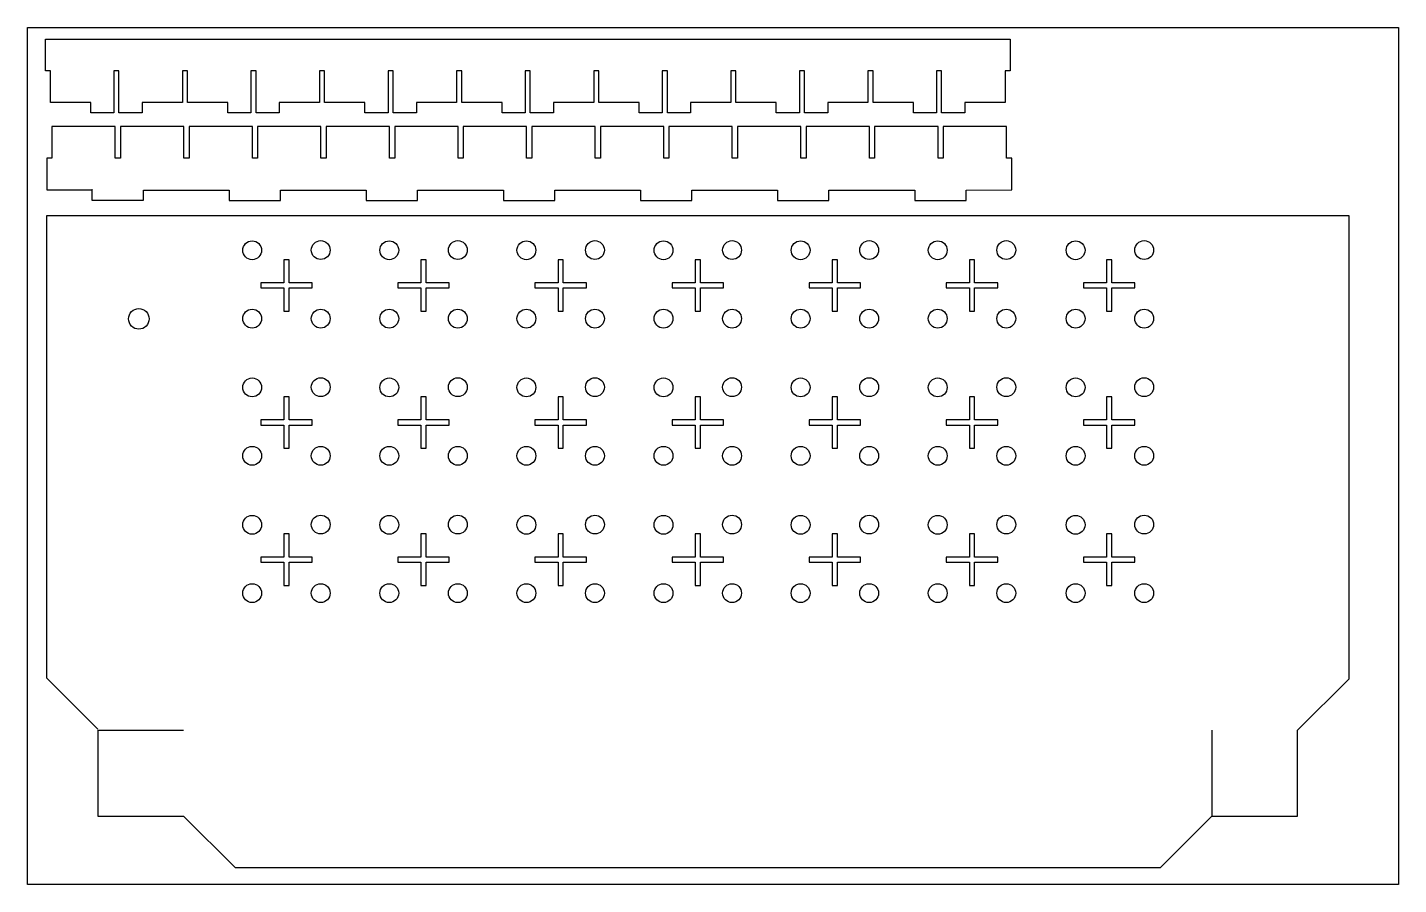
# Model space of a CAD drawing. Header units: millimetres. Extents: x 830 to 1630, y 0 to 500.
import ezdxf

# ---------------------------------------------------------------- set-up
doc = ezdxf.new("R2010")
doc.units = ezdxf.units.MM
doc.layers.get('0').update_dxf_attribs({"color": 1})
doc.layers.add('tmp', color=5, linetype='Continuous')

msp = doc.modelspace()

# ---------------------------------------------------------------- linework, layer by layer
for p, q in [((871.12, 90), (921.12, 90)), ((1521.12, 90), (1521.12, 40))]:
    msp.add_line(p, q)
msp.add_lwpolyline([(840.45, 474.69), (840.45, 493.19), (843.45, 493.19), (880.45, 493.19), (1403.45, 493.19), (1403.45, 474.69), (1400.45, 474.69), (1400.41, 456.19), (1376.91, 456.19), (1376.91, 450.19), (1363.41, 450.19), (1363.41, 474.69), (1360.41, 474.69), (1360.41, 450.19), (1346.91, 450.19), (1346.91, 456.19), (1323.41, 456.19), (1323.41, 474.69), (1320.41, 474.69), (1320.41, 456.19), (1296.91, 456.19), (1296.91, 450.19), (1283.41, 450.19), (1283.41, 474.69), (1280.41, 474.69), (1280.41, 450.19), (1266.91, 450.19), (1266.91, 456.19), (1243.41, 456.19), (1243.41, 474.69), (1240.41, 474.69), (1240.41, 456.19), (1216.91, 456.19), (1216.91, 450.19), (1203.41, 450.19), (1203.41, 474.69), (1200.41, 474.69), (1200.41, 450.19), (1186.91, 450.19), (1186.91, 456.19), (1163.41, 456.19), (1163.41, 474.69), (1160.41, 474.69), (1160.41, 456.19), (1136.91, 456.19), (1136.91, 450.19), (1123.41, 450.19), (1123.41, 474.69), (1120.41, 474.69), (1120.41, 450.19), (1106.91, 450.19), (1106.91, 456.19), (1083.41, 456.19), (1083.41, 474.69), (1080.41, 474.69), (1080.41, 456.19), (1056.91, 456.19), (1056.91, 450.19), (1043.41, 450.19), (1043.41, 474.69), (1040.41, 474.69), (1040.41, 450.19), (1026.91, 450.19), (1026.91, 456.19), (1003.41, 456.19), (1003.41, 474.69), (1000.41, 474.69), (1000.41, 456.19), (976.91, 456.19), (976.91, 450.19), (963.41, 450.19), (963.41, 474.69), (960.41, 474.69), (960.41, 450.19), (946.91, 450.19), (946.91, 456.19), (923.41, 456.19), (923.41, 474.69), (920.41, 474.69), (920.41, 456.19), (896.91, 456.19), (896.91, 450.19), (883.41, 450.19), (883.41, 474.69), (880.41, 474.69), (880.41, 450.19), (866.91, 450.19), (866.91, 456.19), (843.41, 456.19), (843.41, 474.69)], close=True)
at = {"flags": 128}
msp.add_lwpolyline([(1404.28, 405.19), (1404.28, 423.69), (1401.28, 423.69), (1401.28, 442.19), (1364.28, 442.19), (1364.28, 423.69), (1361.28, 423.69), (1361.28, 442.19), (1324.28, 442.19), (1324.28, 423.69), (1321.28, 423.69), (1321.28, 442.19), (1284.28, 442.19), (1284.28, 423.69), (1281.28, 423.69), (1281.28, 442.19), (1244.28, 442.19), (1244.28, 423.69), (1241.28, 423.69), (1241.28, 442.19), (1204.28, 442.19), (1204.28, 423.69), (1201.28, 423.69), (1201.28, 442.19), (1164.28, 442.19), (1164.28, 423.69), (1161.28, 423.69), (1161.28, 442.19), (1124.28, 442.19), (1124.28, 423.69), (1121.28, 423.69), (1121.28, 442.19), (1084.28, 442.19), (1084.28, 423.69), (1081.28, 423.69), (1081.28, 442.19), (1044.28, 442.19), (1044.28, 423.69), (1041.28, 423.69), (1041.28, 442.19), (1004.28, 442.19), (1004.28, 423.69), (1001.28, 423.69), (1001.28, 442.19), (964.28, 442.19), (964.28, 423.69), (961.28, 423.69), (961.28, 442.19), (924.28, 442.19), (924.28, 423.69), (921.28, 423.69), (921.28, 442.19), (884.28, 442.19), (884.28, 423.69), (881.28, 423.69), (881.28, 442.19), (844.28, 442.19), (844.28, 423.69), (841.28, 423.69), (841.28, 405.19), (867.88, 405.19), (867.67, 405.19), (867.67, 399.19), (897.67, 399.19), (897.67, 405.07), (947.67, 405.07), (947.67, 399.07), (977.67, 399.07), (977.67, 405.07), (1027.67, 405.07), (1027.67, 399.07), (1057.67, 399.07), (1057.67, 405.07), (1107.67, 405.07), (1107.67, 399.07), (1137.67, 399.07), (1137.67, 405.07), (1187.67, 405.07), (1187.67, 399.07), (1217.67, 399.07), (1217.67, 405.07), (1267.67, 405.07), (1267.67, 399.07), (1297.67, 399.07), (1297.67, 405.07), (1347.67, 405.07), (1347.67, 399.07), (1377.67, 399.07), (1377.67, 405.07)], close=True, dxfattribs=at)
msp.add_lwpolyline([(871.12, 90), (871.12, 40), (921.12, 40), (951.12, 10), (1491.12, 10), (1521.12, 40), (1571.12, 40), (1571.12, 90), (1601.12, 120), (1601.12, 390), (841.12, 390), (841.12, 120.56), (871.12, 90.56)])
at = {"elevation": 5}
for points in [[(966.12, 348), (979.62, 348), (979.62, 334.5), (982.62, 334.5), (982.62, 348), (996.12, 348), (996.12, 351), (982.62, 351), (982.62, 364.5), (979.62, 364.5), (979.62, 351), (966.12, 351)], [(1046.12, 348), (1059.62, 348), (1059.62, 334.5), (1062.62, 334.5), (1062.62, 348), (1076.12, 348), (1076.12, 351), (1062.62, 351), (1062.62, 364.5), (1059.62, 364.5), (1059.62, 351), (1046.12, 351)], [(1126.12, 348), (1139.62, 348), (1139.62, 334.5), (1142.62, 334.5), (1142.62, 348), (1156.12, 348), (1156.12, 351), (1142.62, 351), (1142.62, 364.5), (1139.62, 364.5), (1139.62, 351), (1126.12, 351)], [(1206.12, 348), (1219.62, 348), (1219.62, 334.5), (1222.62, 334.5), (1222.62, 348), (1236.12, 348), (1236.12, 351), (1222.62, 351), (1222.62, 364.5), (1219.62, 364.5), (1219.62, 351), (1206.12, 351)], [(1286.12, 348), (1299.62, 348), (1299.62, 334.5), (1302.62, 334.5), (1302.62, 348), (1316.12, 348), (1316.12, 351), (1302.62, 351), (1302.62, 364.5), (1299.62, 364.5), (1299.62, 351), (1286.12, 351)], [(1366.12, 348), (1379.62, 348), (1379.62, 334.5), (1382.62, 334.5), (1382.62, 348), (1396.12, 348), (1396.12, 351), (1382.62, 351), (1382.62, 364.5), (1379.62, 364.5), (1379.62, 351), (1366.12, 351)], [(1446.12, 348), (1459.62, 348), (1459.62, 334.5), (1462.62, 334.5), (1462.62, 348), (1476.12, 348), (1476.12, 351), (1462.62, 351), (1462.62, 364.5), (1459.62, 364.5), (1459.62, 351), (1446.12, 351)], [(966.12, 268), (979.62, 268), (979.62, 254.5), (982.62, 254.5), (982.62, 268), (996.12, 268), (996.12, 271), (982.62, 271), (982.62, 284.5), (979.62, 284.5), (979.62, 271), (966.12, 271)], [(1046.12, 268), (1059.62, 268), (1059.62, 254.5), (1062.62, 254.5), (1062.62, 268), (1076.12, 268), (1076.12, 271), (1062.62, 271), (1062.62, 284.5), (1059.62, 284.5), (1059.62, 271), (1046.12, 271)], [(1126.12, 268), (1139.62, 268), (1139.62, 254.5), (1142.62, 254.5), (1142.62, 268), (1156.12, 268), (1156.12, 271), (1142.62, 271), (1142.62, 284.5), (1139.62, 284.5), (1139.62, 271), (1126.12, 271)], [(1206.12, 268), (1219.62, 268), (1219.62, 254.5), (1222.62, 254.5), (1222.62, 268), (1236.12, 268), (1236.12, 271), (1222.62, 271), (1222.62, 284.5), (1219.62, 284.5), (1219.62, 271), (1206.12, 271)], [(1286.12, 268), (1299.62, 268), (1299.62, 254.5), (1302.62, 254.5), (1302.62, 268), (1316.12, 268), (1316.12, 271), (1302.62, 271), (1302.62, 284.5), (1299.62, 284.5), (1299.62, 271), (1286.12, 271)], [(1366.12, 268), (1379.62, 268), (1379.62, 254.5), (1382.62, 254.5), (1382.62, 268), (1396.12, 268), (1396.12, 271), (1382.62, 271), (1382.62, 284.5), (1379.62, 284.5), (1379.62, 271), (1366.12, 271)], [(1446.12, 268), (1459.62, 268), (1459.62, 254.5), (1462.62, 254.5), (1462.62, 268), (1476.12, 268), (1476.12, 271), (1462.62, 271), (1462.62, 284.5), (1459.62, 284.5), (1459.62, 271), (1446.12, 271)], [(966.12, 188), (979.62, 188), (979.62, 174.5), (982.62, 174.5), (982.62, 188), (996.12, 188), (996.12, 191), (982.62, 191), (982.62, 204.5), (979.62, 204.5), (979.62, 191), (966.12, 191)], [(1046.12, 188), (1059.62, 188), (1059.62, 174.5), (1062.62, 174.5), (1062.62, 188), (1076.12, 188), (1076.12, 191), (1062.62, 191), (1062.62, 204.5), (1059.62, 204.5), (1059.62, 191), (1046.12, 191)], [(1126.12, 188), (1139.62, 188), (1139.62, 174.5), (1142.62, 174.5), (1142.62, 188), (1156.12, 188), (1156.12, 191), (1142.62, 191), (1142.62, 204.5), (1139.62, 204.5), (1139.62, 191), (1126.12, 191)], [(1206.12, 188), (1219.62, 188), (1219.62, 174.5), (1222.62, 174.5), (1222.62, 188), (1236.12, 188), (1236.12, 191), (1222.62, 191), (1222.62, 204.5), (1219.62, 204.5), (1219.62, 191), (1206.12, 191)], [(1286.12, 188), (1299.62, 188), (1299.62, 174.5), (1302.62, 174.5), (1302.62, 188), (1316.12, 188), (1316.12, 191), (1302.62, 191), (1302.62, 204.5), (1299.62, 204.5), (1299.62, 191), (1286.12, 191)], [(1366.12, 188), (1379.62, 188), (1379.62, 174.5), (1382.62, 174.5), (1382.62, 188), (1396.12, 188), (1396.12, 191), (1382.62, 191), (1382.62, 204.5), (1379.62, 204.5), (1379.62, 191), (1366.12, 191)], [(1446.12, 188), (1459.62, 188), (1459.62, 174.5), (1462.62, 174.5), (1462.62, 188), (1476.12, 188), (1476.12, 191), (1462.62, 191), (1462.62, 204.5), (1459.62, 204.5), (1459.62, 191), (1446.12, 191)]]:
    msp.add_lwpolyline(points, close=True, dxfattribs=at)
for centre, radius in [((961.12, 370), 5.5), ((1001.12, 370.12), 5.5), ((1041.13, 370), 5.5), ((1081.13, 370.12), 5.5), ((1121.12, 370), 5.5), ((1161.12, 370.12), 5.5), ((1201.13, 370), 5.5), ((1241.13, 370.12), 5.5), ((1281.12, 370), 5.5), ((1321.12, 370.12), 5.5), ((1361.13, 370), 5.5), ((1401.13, 370.12), 5.5), ((1441.58, 370), 5.5), ((1481.58, 370.12), 5.5), ((895, 330), 6), ((961.12, 330.12), 5.5), ((1001.12, 330.12), 5.5), ((1041.13, 330.12), 5.5), ((1081.13, 330.12), 5.5), ((1121.12, 330.12), 5.5), ((1161.12, 330.12), 5.5), ((1201.13, 330.12), 5.5), ((1241.13, 330.12), 5.5), ((1281.12, 330.12), 5.5), ((1321.12, 330.12), 5.5), ((1361.13, 330.12), 5.5), ((1401.13, 330.12), 5.5), ((1441.58, 330.12), 5.5), ((1481.58, 330.12), 5.5), ((961.12, 290), 5.5), ((1001.12, 290.12), 5.5), ((1041.13, 290), 5.5), ((1081.13, 290.12), 5.5), ((1121.12, 290), 5.5), ((1161.12, 290.12), 5.5), ((1201.13, 290), 5.5), ((1241.13, 290.12), 5.5), ((1281.12, 290), 5.5), ((1321.12, 290.12), 5.5), ((1361.13, 290), 5.5), ((1401.13, 290.12), 5.5), ((1441.58, 290), 5.5), ((1481.58, 290.12), 5.5), ((961.12, 250.12), 5.5), ((1001.12, 250.12), 5.5), ((1041.13, 250.12), 5.5), ((1081.13, 250.12), 5.5), ((1121.12, 250.12), 5.5), ((1161.12, 250.12), 5.5), ((1201.13, 250.12), 5.5), ((1241.13, 250.12), 5.5), ((1281.12, 250.12), 5.5), ((1321.12, 250.12), 5.5), ((1361.13, 250.12), 5.5), ((1401.13, 250.12), 5.5), ((1441.58, 250.12), 5.5), ((1481.58, 250.12), 5.5), ((961.12, 209.88), 5.5), ((1001.12, 210), 5.5), ((1041.13, 209.88), 5.5), ((1081.13, 210), 5.5), ((1121.12, 209.88), 5.5), ((1161.12, 210), 5.5), ((1201.13, 209.88), 5.5), ((1241.13, 210), 5.5), ((1281.12, 209.88), 5.5), ((1321.12, 210), 5.5), ((1361.13, 209.88), 5.5), ((1401.13, 210), 5.5), ((1441.58, 209.88), 5.5), ((1481.58, 210), 5.5), ((961.12, 170), 5.5), ((1001.12, 170), 5.5), ((1041.13, 170), 5.5), ((1081.13, 170), 5.5), ((1121.12, 170), 5.5), ((1161.12, 170), 5.5), ((1201.13, 170), 5.5), ((1241.13, 170), 5.5), ((1281.12, 170), 5.5), ((1321.12, 170), 5.5), ((1361.13, 170), 5.5), ((1401.13, 170), 5.5), ((1441.58, 170), 5.5), ((1481.58, 170), 5.5)]:
    msp.add_circle(centre, radius)
at = {"layer": 'tmp'}
msp.add_lwpolyline([(830, 0), (830, 500), (1630, 500), (1630, 0)], close=True, dxfattribs=at)

doc.saveas('drawing.dxf')
